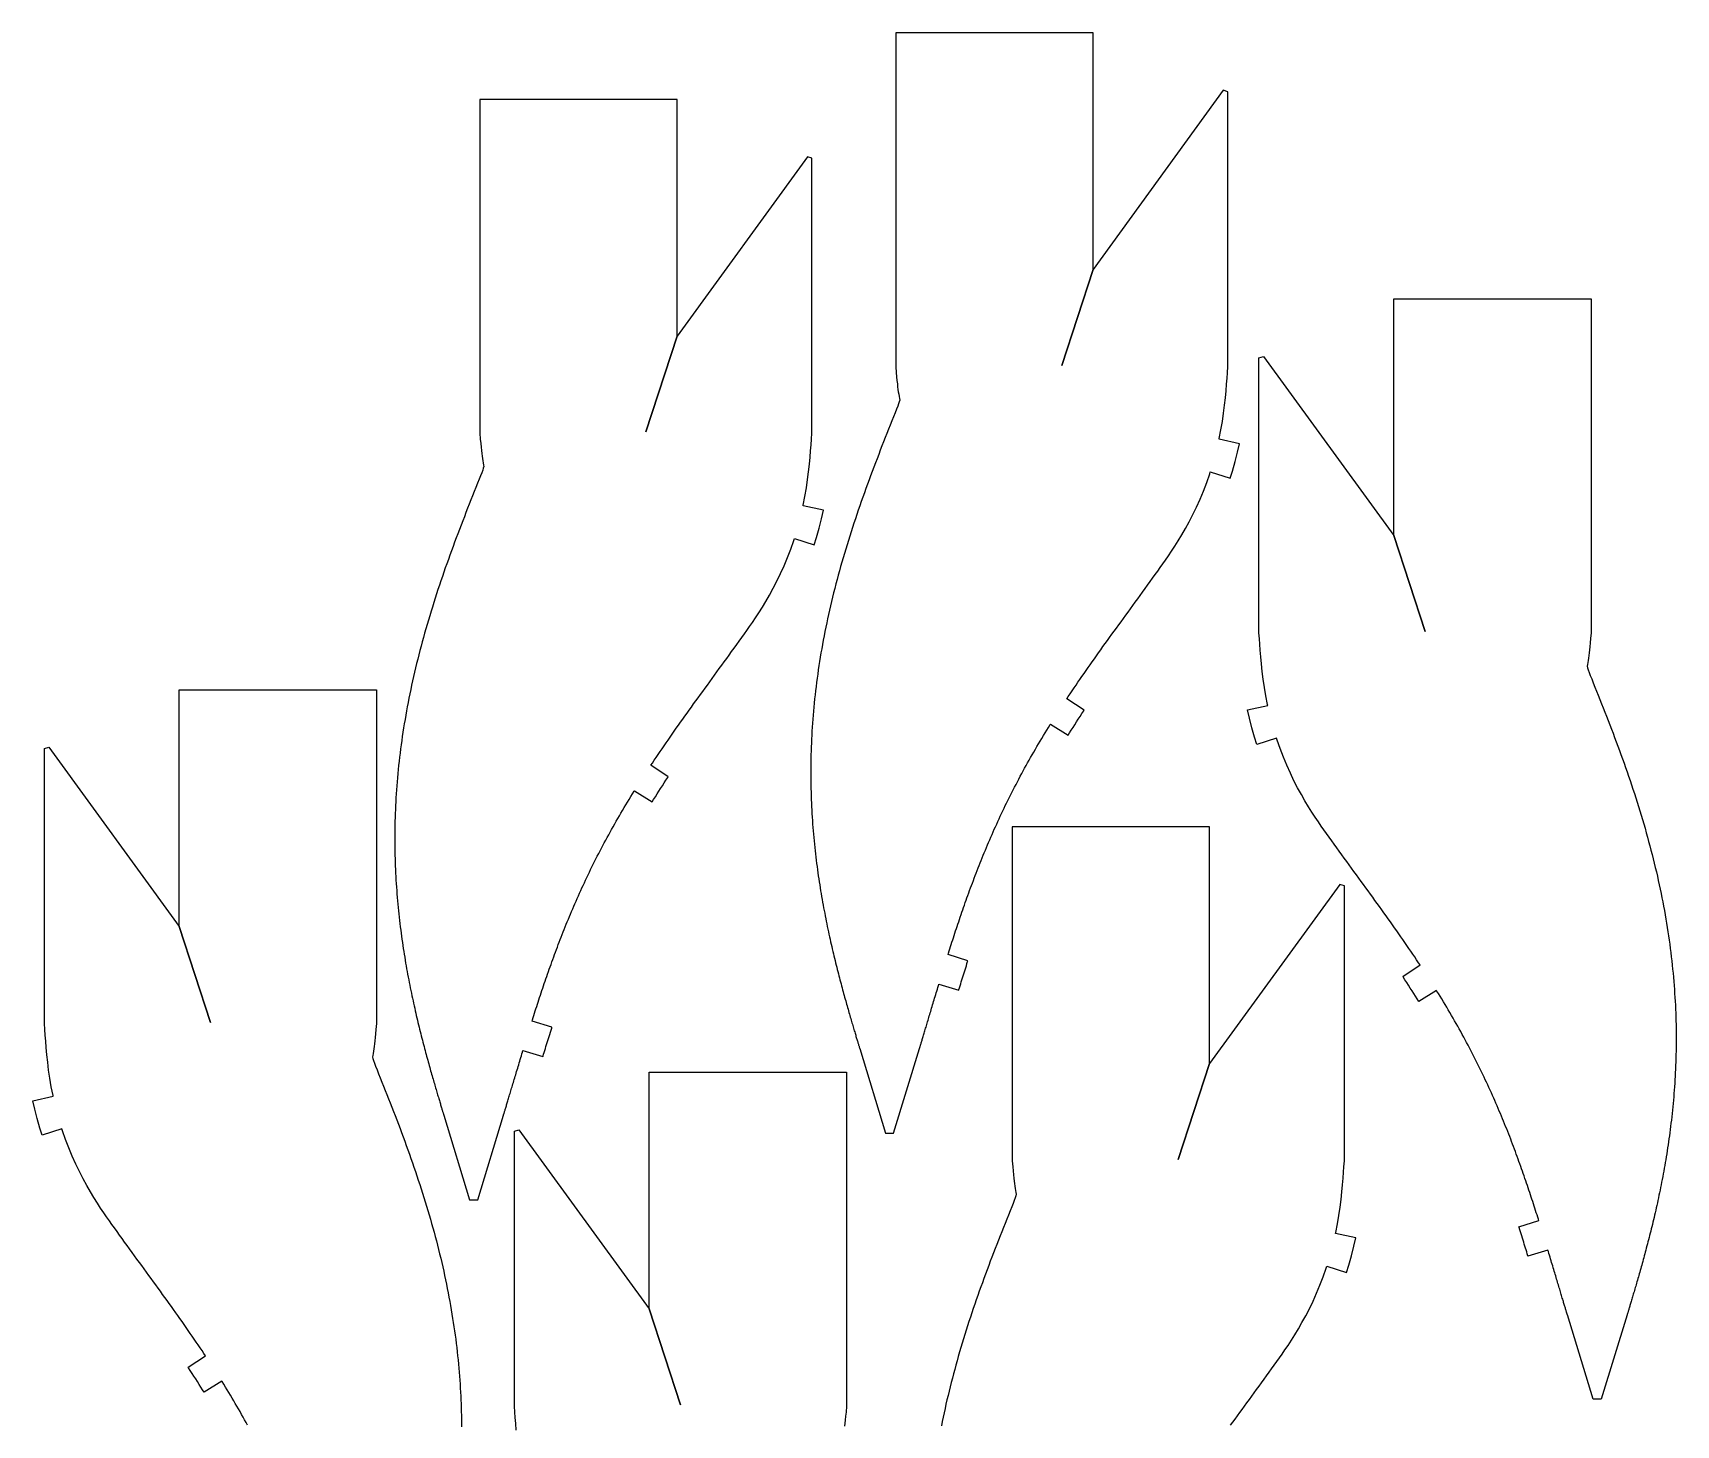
# Model space of a CAD drawing. Header units: millimetres. Extents: x 0 to 502, y 0 to 789.
# Drawn here: x 0 to 502, y 364 to 789 of the extents above; entities that cross this region are included whole.
import ezdxf

# ---------------------------------------------------------------- set-up
doc = ezdxf.new("R2010")
doc.units = ezdxf.units.MM
doc.layers.add('CUT', color=1, linetype='Continuous')

msp = doc.modelspace()

# ---------------------------------------------------------------- linework, layer by layer
at = {"layer": 'CUT'}
for points in [[(263.83, 683.28), (263.94, 682.27), (264.03, 681.36), (264.13, 680.55), (264.23, 679.8), (264.34, 679.09), (264.45, 678.43), (264.58, 677.81), (264.68, 677.35), (264.67, 677.31), (264.53, 676.84), (264.33, 676.22), (264.05, 675.44), (263.71, 674.52), (263.28, 673.44), (262.79, 672.23), (262.28, 670.96), (261.77, 669.69), (261.26, 668.42), (260.76, 667.14), (260.25, 665.86), (259.74, 664.58), (259.24, 663.3), (258.74, 662.01), (258.24, 660.72), (257.74, 659.43), (257.25, 658.13), (256.75, 656.83), (256.26, 655.53), (255.78, 654.23), (255.29, 652.92), (254.81, 651.61), (254.34, 650.3), (253.86, 648.99), (253.4, 647.67), (252.93, 646.36), (252.47, 645.04), (252.02, 643.72), (251.57, 642.4), (251.12, 641.08), (250.68, 639.75), (250.25, 638.43), (249.82, 637.1), (249.4, 635.77), (248.98, 634.44), (248.57, 633.12), (248.17, 631.79), (247.77, 630.46), (247.38, 629.13), (246.99, 627.8), (246.61, 626.46), (246.24, 625.13), (245.88, 623.8), (245.52, 622.48), (245.17, 621.15), (244.83, 619.82), (244.49, 618.49), (244.17, 617.16), (243.85, 615.84), (243.53, 614.52), (243.23, 613.19), (242.93, 611.87), (242.64, 610.55), (242.36, 609.24), (242.09, 607.92), (241.82, 606.61), (241.57, 605.3), (241.32, 603.99), (241.08, 602.69), (240.84, 601.39), (240.62, 600.09), (240.4, 598.79), (240.19, 597.5), (239.99, 596.21), (239.8, 594.93), (239.62, 593.64), (239.44, 592.37), (239.27, 591.09), (239.11, 589.82), (238.96, 588.56), (238.82, 587.3), (238.68, 586.04), (238.55, 584.79), (238.43, 583.54), (238.32, 582.3), (238.21, 581.06), (238.11, 579.83), (238.02, 578.61), (237.94, 577.39), (237.86, 576.17), (237.8, 574.96), (237.73, 573.76), (237.68, 572.56), (237.63, 571.37), (237.59, 570.18), (237.56, 569), (237.53, 567.83), (237.51, 566.66), (237.5, 565.5), (237.49, 564.34), (237.49, 563.19), (237.5, 562.05), (237.51, 560.92), (237.52, 559.79), (237.55, 558.66), (237.58, 557.55), (237.61, 556.44), (237.65, 555.34), (237.7, 554.25), (237.75, 553.16), (237.8, 552.08), (237.86, 551.01), (237.93, 549.94), (238, 548.88), (238.08, 547.83), (238.15, 546.78), (238.24, 545.75), (238.33, 544.72), (238.42, 543.7), (238.52, 542.68), (238.62, 541.67), (238.72, 540.67), (238.83, 539.68), (238.94, 538.7), (239.06, 537.72), (239.17, 536.75), (239.3, 535.78), (239.42, 534.83), (239.55, 533.88), (239.68, 532.94), (239.81, 532.01), (239.95, 531.08), (240.09, 530.17), (240.23, 529.26), (240.37, 528.35), (240.52, 527.46), (240.66, 526.57), (240.81, 525.69), (240.97, 524.82), (241.12, 523.95), (241.27, 523.09), (241.43, 522.24), (241.59, 521.4), (241.75, 520.57), (241.91, 519.74), (242.07, 518.92), (242.23, 518.11), (242.4, 517.3), (242.56, 516.5), (242.73, 515.71), (242.89, 514.93), (243.06, 514.16), (243.23, 513.39), (243.4, 512.63), (243.57, 511.88), (243.74, 511.13), (243.9, 510.39), (244.07, 509.66), (244.24, 508.94), (244.41, 508.22), (244.58, 507.52), (244.75, 506.82), (244.92, 506.12), (245.09, 505.44), (245.26, 504.76), (245.43, 504.09), (245.59, 503.42), (245.76, 502.77), (245.93, 502.12), (246.09, 501.48), (246.26, 500.84), (246.42, 500.22), (246.59, 499.6), (246.75, 498.99), (246.91, 498.38), (247.07, 497.79), (247.23, 497.2), (247.39, 496.62), (247.54, 496.05), (247.7, 495.48), (247.85, 494.92), (248.01, 494.37), (248.16, 493.83), (248.31, 493.3), (248.45, 492.77), (248.6, 492.25), (248.75, 491.74), (248.89, 491.24), (249.03, 490.75), (249.17, 490.26), (249.31, 489.79), (249.44, 489.32), (249.58, 488.85), (249.71, 488.4), (249.84, 487.96), (249.97, 487.52), (250.09, 487.09), (250.22, 486.67), (250.34, 486.26), (250.46, 485.86), (250.57, 485.47), (250.69, 485.08), (250.8, 484.71), (250.91, 484.35), (251.01, 483.99), (251.11, 483.65), (251.22, 483.31), (251.31, 482.98), (251.41, 482.67), (251.5, 482.36), (251.59, 482.07), (251.67, 481.79), (251.76, 481.51), (251.83, 481.25), (251.91, 481.01), (251.98, 480.77), (252.05, 480.54), (252.11, 480.33), (252.17, 480.14), (252.23, 479.95), (252.28, 479.79), (252.33, 479.63), (252.37, 479.5), (252.4, 479.38), (252.43, 479.29), (252.45, 479.22), (260.33, 453.39), (262.81, 453.39), (270.69, 479.22), (270.72, 479.29), (270.74, 479.38), (270.78, 479.5), (270.82, 479.63), (270.87, 479.78), (270.92, 479.95), (270.97, 480.13), (271.03, 480.33), (271.1, 480.54), (271.16, 480.76), (271.24, 481), (271.31, 481.25), (271.39, 481.51), (271.47, 481.78), (271.56, 482.06), (271.65, 482.35), (271.74, 482.66), (271.83, 482.97), (271.93, 483.29), (272.03, 483.62), (272.13, 483.97), (272.24, 484.32), (272.35, 484.68), (272.46, 485.05), (272.57, 485.43), (272.69, 485.81), (272.81, 486.21), (272.93, 486.61), (273.05, 487.03), (273.18, 487.45), (273.31, 487.87), (273.44, 488.31), (273.57, 488.75), (273.7, 489.21), (273.84, 489.66), (273.98, 490.13), (274.12, 490.6), (274.27, 491.09), (274.41, 491.57), (274.56, 492.07), (274.71, 492.57), (274.86, 493.08), (275.02, 493.59), (275.18, 494.11), (275.33, 494.64), (275.49, 495.18), (275.66, 495.72), (275.82, 496.27), (275.99, 496.82), (276.16, 497.38), (276.33, 497.94), (276.5, 498.51), (276.64, 498.96), (282.71, 497.12), (282.75, 497.25), (282.93, 497.83), (283.11, 498.41), (283.29, 499), (283.47, 499.6), (283.65, 500.2), (283.84, 500.81), (284.03, 501.42), (284.22, 502.04), (284.41, 502.66), (284.6, 503.28), (284.8, 503.91), (285, 504.55), (285.2, 505.19), (285.4, 505.83), (285.47, 506.06), (279.41, 507.97), (279.55, 508.39), (279.75, 509.05), (279.96, 509.71), (280.18, 510.38), (280.39, 511.05), (280.61, 511.73), (280.83, 512.41), (281.05, 513.09), (281.27, 513.78), (281.5, 514.48), (281.73, 515.17), (281.96, 515.87), (282.19, 516.58), (282.43, 517.29), (282.67, 518), (282.91, 518.71), (283.15, 519.43), (283.4, 520.15), (283.65, 520.88), (283.9, 521.6), (284.15, 522.34), (284.41, 523.07), (284.67, 523.81), (284.93, 524.55), (285.2, 525.29), (285.47, 526.04), (285.74, 526.79), (286.01, 527.54), (286.29, 528.29), (286.57, 529.05), (286.85, 529.81), (287.14, 530.57), (287.43, 531.33), (287.72, 532.1), (288.01, 532.87), (288.31, 533.64), (288.61, 534.41), (288.92, 535.18), (289.22, 535.96), (289.54, 536.74), (289.85, 537.52), (290.17, 538.3), (290.49, 539.08), (290.82, 539.87), (291.14, 540.66), (291.48, 541.44), (291.81, 542.23), (292.15, 543.03), (292.49, 543.82), (292.84, 544.61), (293.19, 545.41), (293.54, 546.21), (293.9, 547.01), (294.26, 547.81), (294.63, 548.61), (295, 549.41), (295.37, 550.21), (295.75, 551.02), (296.13, 551.83), (296.52, 552.63), (296.9, 553.44), (297.3, 554.25), (297.7, 555.06), (298.1, 555.87), (298.5, 556.69), (298.91, 557.5), (299.33, 558.31), (299.75, 559.13), (300.17, 559.95), (300.6, 560.76), (301.03, 561.58), (301.46, 562.4), (301.9, 563.22), (302.35, 564.04), (302.8, 564.87), (303.25, 565.69), (303.71, 566.52), (304.17, 567.34), (304.64, 568.17), (305.11, 569), (305.59, 569.83), (306.07, 570.66), (306.55, 571.49), (307.04, 572.32), (307.54, 573.16), (308.04, 574), (308.55, 574.83), (309.06, 575.67), (309.57, 576.52), (310.09, 577.36), (310.61, 578.2), (310.67, 578.3), (316.06, 574.93), (316.52, 575.67), (317.05, 576.5), (317.57, 577.34), (318.11, 578.17), (318.65, 579.01), (319.19, 579.85), (319.74, 580.7), (320.3, 581.54), (320.86, 582.39), (320.98, 582.58), (315.69, 586.09), (316.14, 586.76), (316.72, 587.63), (317.3, 588.5), (317.89, 589.38), (318.49, 590.26), (319.09, 591.14), (319.7, 592.02), (320.31, 592.91), (320.93, 593.8), (321.55, 594.7), (322.18, 595.6), (322.81, 596.5), (323.45, 597.41), (324.09, 598.32), (324.74, 599.23), (325.4, 600.15), (326.06, 601.08), (326.72, 602.01), (327.39, 602.94), (328.07, 603.88), (328.75, 604.83), (329.43, 605.78), (330.13, 606.73), (330.82, 607.69), (331.53, 608.66), (332.23, 609.63), (332.95, 610.61), (333.66, 611.6), (334.39, 612.59), (335.11, 613.59), (335.85, 614.6), (336.58, 615.61), (337.33, 616.64), (338.07, 617.66), (338.83, 618.7), (339.58, 619.75), (340.34, 620.8), (341.11, 621.87), (341.88, 622.94), (342.66, 624.02), (343.44, 625.1), (344.22, 626.2), (345.01, 627.31), (345.83, 628.46), (346.72, 629.74), (347.67, 631.16), (348.67, 632.7), (349.72, 634.37), (350.81, 636.17), (351.92, 638.1), (353.05, 640.16), (354.17, 642.35), (355.28, 644.64), (356.36, 647.05), (357.4, 649.55), (358.39, 652.13), (359.31, 654.77), (359.49, 655.36), (365.55, 653.45), (366.24, 655.64), (367.06, 658.53), (367.79, 661.42), (368.36, 663.97), (362.16, 665.35), (362.21, 665.58), (362.73, 668.24), (363.17, 670.83), (363.54, 673.34), (363.84, 675.75), (364.09, 678.04), (364.29, 680.19), (364.45, 682.19), (364.59, 684.02), (364.71, 685.69), (364.85, 687.55), (364.85, 771.51), (363.46, 771.96), (323.68, 717.21), (314.16, 687.9), (323.68, 717.21), (323.68, 789.5), (263.46, 789.5), (263.46, 687.51), (263.61, 685.73), (263.72, 684.43)], [(136.83, 662.96), (136.94, 661.95), (137.03, 661.04), (137.13, 660.23), (137.23, 659.48), (137.34, 658.77), (137.45, 658.11), (137.58, 657.49), (137.68, 657.03), (137.67, 656.99), (137.53, 656.52), (137.33, 655.9), (137.05, 655.12), (136.71, 654.2), (136.28, 653.12), (135.79, 651.91), (135.28, 650.64), (134.77, 649.37), (134.26, 648.1), (133.76, 646.82), (133.25, 645.54), (132.74, 644.26), (132.24, 642.98), (131.74, 641.69), (131.24, 640.4), (130.74, 639.11), (130.25, 637.81), (129.75, 636.51), (129.26, 635.21), (128.78, 633.91), (128.29, 632.6), (127.81, 631.29), (127.34, 629.98), (126.86, 628.67), (126.4, 627.35), (125.93, 626.04), (125.47, 624.72), (125.02, 623.4), (124.57, 622.08), (124.12, 620.76), (123.68, 619.43), (123.25, 618.11), (122.82, 616.78), (122.4, 615.45), (121.98, 614.12), (121.57, 612.8), (121.17, 611.47), (120.77, 610.14), (120.38, 608.81), (119.99, 607.48), (119.61, 606.14), (119.24, 604.81), (118.88, 603.48), (118.52, 602.16), (118.17, 600.83), (117.83, 599.5), (117.49, 598.17), (117.17, 596.84), (116.85, 595.52), (116.53, 594.2), (116.23, 592.87), (115.93, 591.55), (115.64, 590.23), (115.36, 588.92), (115.09, 587.6), (114.82, 586.29), (114.57, 584.98), (114.32, 583.67), (114.08, 582.37), (113.84, 581.07), (113.62, 579.77), (113.4, 578.47), (113.19, 577.18), (112.99, 575.89), (112.8, 574.61), (112.62, 573.32), (112.44, 572.05), (112.27, 570.77), (112.11, 569.5), (111.96, 568.24), (111.82, 566.98), (111.68, 565.72), (111.55, 564.47), (111.43, 563.22), (111.32, 561.98), (111.21, 560.74), (111.11, 559.51), (111.02, 558.29), (110.94, 557.07), (110.86, 555.85), (110.8, 554.64), (110.73, 553.44), (110.68, 552.24), (110.63, 551.05), (110.59, 549.86), (110.56, 548.68), (110.53, 547.51), (110.51, 546.34), (110.5, 545.18), (110.49, 544.02), (110.49, 542.87), (110.5, 541.73), (110.51, 540.6), (110.52, 539.47), (110.55, 538.34), (110.58, 537.23), (110.61, 536.12), (110.65, 535.02), (110.7, 533.93), (110.75, 532.84), (110.8, 531.76), (110.86, 530.69), (110.93, 529.62), (111, 528.56), (111.08, 527.51), (111.15, 526.46), (111.24, 525.43), (111.33, 524.4), (111.42, 523.38), (111.52, 522.36), (111.62, 521.35), (111.72, 520.35), (111.83, 519.36), (111.94, 518.38), (112.06, 517.4), (112.17, 516.43), (112.3, 515.46), (112.42, 514.51), (112.55, 513.56), (112.68, 512.62), (112.81, 511.69), (112.95, 510.76), (113.09, 509.85), (113.23, 508.94), (113.37, 508.03), (113.52, 507.14), (113.66, 506.25), (113.81, 505.37), (113.97, 504.5), (114.12, 503.63), (114.27, 502.77), (114.43, 501.92), (114.59, 501.08), (114.75, 500.25), (114.91, 499.42), (115.07, 498.6), (115.23, 497.79), (115.4, 496.98), (115.56, 496.18), (115.73, 495.39), (115.89, 494.61), (116.06, 493.84), (116.23, 493.07), (116.4, 492.31), (116.57, 491.56), (116.74, 490.81), (116.9, 490.07), (117.07, 489.34), (117.24, 488.62), (117.41, 487.9), (117.58, 487.2), (117.75, 486.5), (117.92, 485.8), (118.09, 485.12), (118.26, 484.44), (118.43, 483.77), (118.59, 483.1), (118.76, 482.45), (118.93, 481.8), (119.09, 481.16), (119.26, 480.52), (119.42, 479.9), (119.59, 479.28), (119.75, 478.67), (119.91, 478.06), (120.07, 477.47), (120.23, 476.88), (120.39, 476.3), (120.54, 475.73), (120.7, 475.16), (120.85, 474.6), (121.01, 474.05), (121.16, 473.51), (121.31, 472.98), (121.45, 472.45), (121.6, 471.93), (121.75, 471.42), (121.89, 470.92), (122.03, 470.43), (122.17, 469.94), (122.31, 469.47), (122.44, 469), (122.58, 468.53), (122.71, 468.08), (122.84, 467.64), (122.97, 467.2), (123.09, 466.77), (123.22, 466.35), (123.34, 465.94), (123.46, 465.54), (123.57, 465.15), (123.69, 464.76), (123.8, 464.39), (123.91, 464.03), (124.01, 463.67), (124.11, 463.33), (124.22, 462.99), (124.31, 462.66), (124.41, 462.35), (124.5, 462.04), (124.59, 461.75), (124.67, 461.47), (124.76, 461.19), (124.83, 460.93), (124.91, 460.69), (124.98, 460.45), (125.05, 460.22), (125.11, 460.01), (125.17, 459.82), (125.23, 459.63), (125.28, 459.47), (125.33, 459.31), (125.37, 459.18), (125.4, 459.06), (125.43, 458.97), (125.45, 458.9), (133.33, 433.07), (135.81, 433.07), (143.69, 458.9), (143.72, 458.97), (143.74, 459.06), (143.78, 459.18), (143.82, 459.31), (143.87, 459.46), (143.92, 459.63), (143.97, 459.81), (144.03, 460.01), (144.1, 460.22), (144.16, 460.44), (144.24, 460.68), (144.31, 460.93), (144.39, 461.19), (144.47, 461.46), (144.56, 461.74), (144.65, 462.03), (144.74, 462.34), (144.83, 462.65), (144.93, 462.97), (145.03, 463.3), (145.13, 463.65), (145.24, 464), (145.35, 464.36), (145.46, 464.73), (145.57, 465.11), (145.69, 465.49), (145.81, 465.89), (145.93, 466.29), (146.05, 466.71), (146.18, 467.13), (146.31, 467.55), (146.44, 467.99), (146.57, 468.43), (146.7, 468.89), (146.84, 469.34), (146.98, 469.81), (147.12, 470.28), (147.27, 470.77), (147.41, 471.25), (147.56, 471.75), (147.71, 472.25), (147.86, 472.76), (148.02, 473.27), (148.18, 473.79), (148.33, 474.32), (148.49, 474.86), (148.66, 475.4), (148.82, 475.95), (148.99, 476.5), (149.16, 477.06), (149.33, 477.62), (149.5, 478.19), (149.64, 478.64), (155.71, 476.8), (155.75, 476.93), (155.93, 477.51), (156.11, 478.09), (156.29, 478.68), (156.47, 479.28), (156.65, 479.88), (156.84, 480.49), (157.03, 481.1), (157.22, 481.72), (157.41, 482.34), (157.6, 482.96), (157.8, 483.59), (158, 484.23), (158.2, 484.87), (158.4, 485.51), (158.47, 485.74), (152.41, 487.65), (152.55, 488.07), (152.75, 488.73), (152.96, 489.39), (153.18, 490.06), (153.39, 490.73), (153.61, 491.41), (153.83, 492.09), (154.05, 492.77), (154.27, 493.46), (154.5, 494.16), (154.73, 494.85), (154.96, 495.55), (155.19, 496.26), (155.43, 496.97), (155.67, 497.68), (155.91, 498.39), (156.15, 499.11), (156.4, 499.83), (156.65, 500.56), (156.9, 501.28), (157.15, 502.02), (157.41, 502.75), (157.67, 503.49), (157.93, 504.23), (158.2, 504.97), (158.47, 505.72), (158.74, 506.47), (159.01, 507.22), (159.29, 507.97), (159.57, 508.73), (159.85, 509.49), (160.14, 510.25), (160.43, 511.01), (160.72, 511.78), (161.01, 512.55), (161.31, 513.32), (161.61, 514.09), (161.92, 514.86), (162.22, 515.64), (162.54, 516.42), (162.85, 517.2), (163.17, 517.98), (163.49, 518.76), (163.82, 519.55), (164.14, 520.34), (164.48, 521.12), (164.81, 521.91), (165.15, 522.71), (165.49, 523.5), (165.84, 524.29), (166.19, 525.09), (166.54, 525.89), (166.9, 526.69), (167.26, 527.49), (167.63, 528.29), (168, 529.09), (168.37, 529.89), (168.75, 530.7), (169.13, 531.51), (169.52, 532.31), (169.9, 533.12), (170.3, 533.93), (170.7, 534.74), (171.1, 535.55), (171.5, 536.37), (171.91, 537.18), (172.33, 537.99), (172.75, 538.81), (173.17, 539.63), (173.6, 540.44), (174.03, 541.26), (174.46, 542.08), (174.9, 542.9), (175.35, 543.72), (175.8, 544.55), (176.25, 545.37), (176.71, 546.2), (177.17, 547.02), (177.64, 547.85), (178.11, 548.68), (178.59, 549.51), (179.07, 550.34), (179.55, 551.17), (180.04, 552), (180.54, 552.84), (181.04, 553.68), (181.55, 554.51), (182.06, 555.35), (182.57, 556.2), (183.09, 557.04), (183.61, 557.88), (183.67, 557.98), (189.06, 554.61), (189.52, 555.35), (190.05, 556.18), (190.57, 557.02), (191.11, 557.85), (191.65, 558.69), (192.19, 559.53), (192.74, 560.38), (193.3, 561.22), (193.86, 562.07), (193.98, 562.26), (188.69, 565.77), (189.14, 566.44), (189.72, 567.31), (190.3, 568.18), (190.89, 569.06), (191.49, 569.94), (192.09, 570.82), (192.7, 571.7), (193.31, 572.59), (193.93, 573.48), (194.55, 574.38), (195.18, 575.28), (195.81, 576.18), (196.45, 577.09), (197.09, 578), (197.74, 578.91), (198.4, 579.83), (199.06, 580.76), (199.72, 581.69), (200.39, 582.62), (201.07, 583.56), (201.75, 584.51), (202.43, 585.46), (203.13, 586.41), (203.82, 587.37), (204.53, 588.34), (205.23, 589.31), (205.95, 590.29), (206.66, 591.28), (207.39, 592.27), (208.11, 593.27), (208.85, 594.28), (209.58, 595.29), (210.33, 596.32), (211.07, 597.34), (211.83, 598.38), (212.58, 599.43), (213.34, 600.48), (214.11, 601.55), (214.88, 602.62), (215.66, 603.7), (216.44, 604.78), (217.22, 605.88), (218.01, 606.99), (218.83, 608.14), (219.72, 609.42), (220.67, 610.84), (221.67, 612.38), (222.72, 614.05), (223.81, 615.85), (224.92, 617.78), (226.05, 619.84), (227.17, 622.03), (228.28, 624.32), (229.36, 626.73), (230.4, 629.23), (231.39, 631.81), (232.31, 634.45), (232.49, 635.04), (238.55, 633.13), (239.24, 635.32), (240.06, 638.21), (240.79, 641.1), (241.36, 643.65), (235.16, 645.03), (235.21, 645.26), (235.73, 647.92), (236.17, 650.51), (236.54, 653.02), (236.84, 655.43), (237.09, 657.72), (237.29, 659.87), (237.45, 661.87), (237.59, 663.7), (237.71, 665.37), (237.85, 667.23), (237.85, 751.19), (236.46, 751.64), (196.68, 696.89), (187.16, 667.58), (196.68, 696.89), (196.68, 769.18), (136.46, 769.18), (136.46, 667.19), (136.61, 665.41), (136.72, 664.11)], [(475.37, 602), (475.26, 600.99), (475.17, 600.08), (475.07, 599.27), (474.97, 598.52), (474.86, 597.81), (474.75, 597.15), (474.62, 596.53), (474.52, 596.07), (474.53, 596.03), (474.67, 595.56), (474.87, 594.94), (475.15, 594.16), (475.49, 593.24), (475.92, 592.16), (476.41, 590.95), (476.92, 589.68), (477.43, 588.41), (477.94, 587.14), (478.44, 585.86), (478.95, 584.58), (479.46, 583.3), (479.96, 582.02), (480.46, 580.73), (480.96, 579.44), (481.46, 578.15), (481.95, 576.85), (482.45, 575.55), (482.94, 574.25), (483.42, 572.95), (483.91, 571.64), (484.39, 570.33), (484.86, 569.02), (485.33, 567.71), (485.8, 566.39), (486.27, 565.08), (486.73, 563.76), (487.18, 562.44), (487.63, 561.12), (488.08, 559.8), (488.51, 558.47), (488.95, 557.15), (489.38, 555.82), (489.8, 554.49), (490.22, 553.16), (490.63, 551.84), (491.03, 550.51), (491.43, 549.18), (491.82, 547.85), (492.21, 546.52), (492.59, 545.18), (492.96, 543.85), (493.32, 542.52), (493.68, 541.2), (494.03, 539.87), (494.37, 538.54), (494.71, 537.21), (495.03, 535.88), (495.35, 534.56), (495.67, 533.24), (495.97, 531.91), (496.27, 530.59), (496.56, 529.27), (496.84, 527.96), (497.11, 526.64), (497.38, 525.33), (497.63, 524.02), (497.88, 522.71), (498.12, 521.41), (498.36, 520.11), (498.58, 518.81), (498.8, 517.51), (499.01, 516.22), (499.21, 514.93), (499.4, 513.65), (499.58, 512.36), (499.76, 511.09), (499.93, 509.81), (500.09, 508.54), (500.24, 507.28), (500.38, 506.02), (500.52, 504.76), (500.65, 503.51), (500.77, 502.26), (500.88, 501.02), (500.99, 499.78), (501.09, 498.55), (501.18, 497.33), (501.26, 496.11), (501.34, 494.89), (501.4, 493.68), (501.47, 492.48), (501.52, 491.28), (501.57, 490.09), (501.61, 488.9), (501.64, 487.72), (501.67, 486.55), (501.69, 485.38), (501.7, 484.22), (501.71, 483.06), (501.71, 481.91), (501.7, 480.77), (501.69, 479.64), (501.67, 478.51), (501.65, 477.38), (501.62, 476.27), (501.59, 475.16), (501.55, 474.06), (501.5, 472.97), (501.45, 471.88), (501.4, 470.8), (501.34, 469.73), (501.27, 468.66), (501.2, 467.6), (501.12, 466.55), (501.04, 465.5), (500.96, 464.47), (500.87, 463.44), (500.78, 462.42), (500.68, 461.4), (500.58, 460.39), (500.48, 459.39), (500.37, 458.4), (500.26, 457.42), (500.14, 456.44), (500.03, 455.47), (499.9, 454.5), (499.78, 453.55), (499.65, 452.6), (499.52, 451.66), (499.39, 450.73), (499.25, 449.8), (499.11, 448.89), (498.97, 447.98), (498.83, 447.07), (498.68, 446.18), (498.54, 445.29), (498.39, 444.41), (498.23, 443.54), (498.08, 442.67), (497.93, 441.81), (497.77, 440.96), (497.61, 440.12), (497.45, 439.29), (497.29, 438.46), (497.13, 437.64), (496.97, 436.83), (496.8, 436.02), (496.64, 435.22), (496.47, 434.43), (496.31, 433.65), (496.14, 432.88), (495.97, 432.11), (495.8, 431.35), (495.63, 430.6), (495.46, 429.85), (495.29, 429.11), (495.13, 428.38), (494.96, 427.66), (494.79, 426.94), (494.62, 426.24), (494.45, 425.54), (494.28, 424.84), (494.11, 424.16), (493.94, 423.48), (493.77, 422.81), (493.61, 422.14), (493.44, 421.49), (493.27, 420.84), (493.11, 420.2), (492.94, 419.56), (492.78, 418.94), (492.61, 418.32), (492.45, 417.71), (492.29, 417.1), (492.13, 416.51), (491.97, 415.92), (491.81, 415.34), (491.66, 414.77), (491.5, 414.2), (491.35, 413.64), (491.19, 413.09), (491.04, 412.55), (490.89, 412.02), (490.74, 411.49), (490.6, 410.97), (490.45, 410.46), (490.31, 409.96), (490.17, 409.47), (490.03, 408.98), (489.89, 408.51), (489.76, 408.04), (489.62, 407.57), (489.49, 407.12), (489.36, 406.68), (489.23, 406.24), (489.11, 405.81), (488.98, 405.39), (488.86, 404.98), (488.74, 404.58), (488.63, 404.19), (488.51, 403.8), (488.4, 403.43), (488.29, 403.07), (488.19, 402.71), (488.08, 402.37), (487.98, 402.03), (487.89, 401.7), (487.79, 401.39), (487.7, 401.08), (487.61, 400.79), (487.53, 400.51), (487.44, 400.23), (487.36, 399.97), (487.29, 399.73), (487.22, 399.49), (487.15, 399.26), (487.09, 399.05), (487.03, 398.86), (486.97, 398.67), (486.92, 398.51), (486.87, 398.35), (486.83, 398.22), (486.8, 398.1), (486.77, 398.01), (486.75, 397.94), (478.87, 372.11), (476.38, 372.11), (468.5, 397.94), (468.48, 398.01), (468.46, 398.1), (468.42, 398.22), (468.38, 398.35), (468.33, 398.5), (468.28, 398.67), (468.23, 398.85), (468.17, 399.05), (468.1, 399.26), (468.03, 399.48), (467.96, 399.72), (467.89, 399.97), (467.81, 400.23), (467.73, 400.5), (467.64, 400.78), (467.55, 401.07), (467.46, 401.38), (467.37, 401.69), (467.27, 402.01), (467.17, 402.34), (467.07, 402.69), (466.96, 403.04), (466.85, 403.4), (466.74, 403.77), (466.63, 404.15), (466.51, 404.53), (466.39, 404.93), (466.27, 405.33), (466.15, 405.75), (466.02, 406.17), (465.89, 406.59), (465.76, 407.03), (465.63, 407.47), (465.49, 407.93), (465.36, 408.38), (465.22, 408.85), (465.08, 409.32), (464.93, 409.81), (464.79, 410.29), (464.64, 410.79), (464.49, 411.29), (464.33, 411.8), (464.18, 412.31), (464.02, 412.83), (463.87, 413.36), (463.7, 413.9), (463.54, 414.44), (463.38, 414.99), (463.21, 415.54), (463.04, 416.1), (462.87, 416.66), (462.7, 417.23), (462.56, 417.68), (456.48, 415.84), (456.45, 415.97), (456.27, 416.55), (456.09, 417.13), (455.91, 417.72), (455.73, 418.32), (455.55, 418.92), (455.36, 419.53), (455.17, 420.14), (454.98, 420.76), (454.79, 421.38), (454.6, 422), (454.4, 422.63), (454.2, 423.27), (454, 423.91), (453.8, 424.55), (453.73, 424.78), (459.79, 426.69), (459.65, 427.11), (459.45, 427.77), (459.24, 428.43), (459.02, 429.1), (458.81, 429.77), (458.59, 430.45), (458.37, 431.13), (458.15, 431.81), (457.93, 432.5), (457.7, 433.2), (457.47, 433.89), (457.24, 434.59), (457.01, 435.3), (456.77, 436.01), (456.53, 436.72), (456.29, 437.43), (456.05, 438.15), (455.8, 438.87), (455.55, 439.6), (455.3, 440.32), (455.04, 441.06), (454.79, 441.79), (454.53, 442.53), (454.27, 443.27), (454, 444.01), (453.73, 444.76), (453.46, 445.51), (453.19, 446.26), (452.91, 447.01), (452.63, 447.77), (452.35, 448.53), (452.06, 449.29), (451.77, 450.05), (451.48, 450.82), (451.19, 451.59), (450.89, 452.36), (450.59, 453.13), (450.28, 453.9), (449.97, 454.68), (449.66, 455.46), (449.35, 456.24), (449.03, 457.02), (448.71, 457.8), (448.38, 458.59), (448.06, 459.38), (447.72, 460.16), (447.39, 460.95), (447.05, 461.75), (446.71, 462.54), (446.36, 463.33), (446.01, 464.13), (445.65, 464.93), (445.3, 465.73), (444.94, 466.53), (444.57, 467.33), (444.2, 468.13), (443.83, 468.93), (443.45, 469.74), (443.07, 470.55), (442.68, 471.35), (442.29, 472.16), (441.9, 472.97), (441.5, 473.78), (441.1, 474.59), (440.7, 475.41), (440.29, 476.22), (439.87, 477.03), (439.45, 477.85), (439.03, 478.67), (438.6, 479.48), (438.17, 480.3), (437.74, 481.12), (437.3, 481.94), (436.85, 482.76), (436.4, 483.59), (435.95, 484.41), (435.49, 485.24), (435.03, 486.06), (434.56, 486.89), (434.09, 487.72), (433.61, 488.55), (433.13, 489.38), (432.65, 490.21), (432.15, 491.04), (431.66, 491.88), (431.16, 492.72), (430.65, 493.55), (430.14, 494.39), (429.63, 495.24), (429.11, 496.08), (428.59, 496.92), (428.53, 497.02), (423.14, 493.65), (422.68, 494.39), (422.15, 495.22), (421.62, 496.06), (421.09, 496.89), (420.55, 497.73), (420.01, 498.57), (419.46, 499.42), (418.9, 500.26), (418.34, 501.11), (418.22, 501.3), (423.51, 504.81), (423.06, 505.48), (422.48, 506.35), (421.9, 507.22), (421.31, 508.1), (420.71, 508.98), (420.11, 509.86), (419.5, 510.74), (418.89, 511.63), (418.27, 512.52), (417.65, 513.42), (417.02, 514.32), (416.39, 515.22), (415.75, 516.13), (415.11, 517.04), (414.46, 517.95), (413.8, 518.87), (413.14, 519.8), (412.48, 520.73), (411.81, 521.66), (411.13, 522.6), (410.45, 523.55), (409.76, 524.5), (409.07, 525.45), (408.38, 526.41), (407.67, 527.38), (406.97, 528.35), (406.25, 529.33), (405.54, 530.32), (404.81, 531.31), (404.09, 532.31), (403.35, 533.32), (402.61, 534.33), (401.87, 535.36), (401.12, 536.38), (400.37, 537.42), (399.62, 538.47), (398.85, 539.52), (398.09, 540.59), (397.31, 541.66), (396.54, 542.74), (395.76, 543.82), (394.98, 544.92), (394.19, 546.03), (393.37, 547.18), (392.48, 548.46), (391.53, 549.88), (390.53, 551.42), (389.48, 553.09), (388.39, 554.89), (387.28, 556.82), (386.15, 558.88), (385.03, 561.07), (383.92, 563.36), (382.84, 565.77), (381.8, 568.27), (380.81, 570.85), (379.89, 573.49), (379.71, 574.08), (373.65, 572.17), (372.96, 574.36), (372.14, 577.25), (371.41, 580.14), (370.84, 582.69), (377.04, 584.07), (376.99, 584.3), (376.47, 586.96), (376.03, 589.55), (375.66, 592.06), (375.36, 594.47), (375.11, 596.76), (374.91, 598.91), (374.75, 600.91), (374.61, 602.74), (374.49, 604.41), (374.35, 606.27), (374.35, 690.23), (375.74, 690.68), (415.52, 635.93), (425.04, 606.62), (415.52, 635.93), (415.52, 708.22), (475.74, 708.22), (475.74, 606.23), (475.59, 604.45), (475.48, 603.15)]]:
    msp.add_lwpolyline(points, close=True, dxfattribs=at)
for points in [[(65.56, 364.21), (65.11, 365.03), (64.65, 365.86), (64.19, 366.68), (63.72, 367.51), (63.25, 368.34), (62.77, 369.17), (62.29, 370), (61.81, 370.83), (61.31, 371.66), (60.82, 372.5), (60.32, 373.34), (59.81, 374.17), (59.3, 375.01), (58.79, 375.86), (58.27, 376.7), (57.75, 377.54), (57.69, 377.64), (52.3, 374.27), (51.84, 375.01), (51.31, 375.84), (50.78, 376.68), (50.25, 377.51), (49.71, 378.35), (49.17, 379.19), (48.62, 380.04), (48.06, 380.88), (47.5, 381.73), (47.38, 381.92), (52.67, 385.43), (52.22, 386.1), (51.64, 386.97), (51.06, 387.84), (50.47, 388.72), (49.87, 389.6), (49.27, 390.48), (48.66, 391.36), (48.05, 392.25), (47.43, 393.14), (46.81, 394.04), (46.18, 394.94), (45.55, 395.84), (44.91, 396.75), (44.27, 397.66), (43.62, 398.57), (42.96, 399.49), (42.3, 400.42), (41.64, 401.35), (40.97, 402.28), (40.29, 403.22), (39.61, 404.17), (38.92, 405.12), (38.23, 406.07), (37.54, 407.03), (36.83, 408), (36.13, 408.97), (35.41, 409.95), (34.7, 410.94), (33.97, 411.93), (33.25, 412.93), (32.51, 413.94), (31.77, 414.95), (31.03, 415.98), (30.28, 417), (29.53, 418.04), (28.78, 419.09), (28.01, 420.14), (27.25, 421.21), (26.47, 422.28), (25.7, 423.36), (24.92, 424.44), (24.14, 425.54), (23.35, 426.65), (22.53, 427.8), (21.64, 429.08), (20.69, 430.5), (19.69, 432.04), (18.64, 433.71), (17.55, 435.51), (16.44, 437.44), (15.31, 439.5), (14.19, 441.69), (13.08, 443.98), (12, 446.39), (10.96, 448.89), (9.97, 451.47), (9.05, 454.11), (8.87, 454.7), (2.81, 452.79), (2.12, 454.98), (1.3, 457.87), (0.57, 460.76), (0, 463.31), (6.2, 464.69), (6.15, 464.92), (5.63, 467.58), (5.19, 470.17), (4.82, 472.68), (4.52, 475.09), (4.27, 477.38), (4.07, 479.53), (3.91, 481.53), (3.77, 483.36), (3.65, 485.03), (3.51, 486.89), (3.51, 570.85), (4.9, 571.3), (44.68, 516.55), (54.2, 487.24), (44.68, 516.55), (44.68, 588.84), (104.9, 588.84), (104.9, 486.85), (104.75, 485.07), (104.64, 483.77), (104.53, 482.62), (104.42, 481.61), (104.33, 480.7), (104.23, 479.89), (104.13, 479.14), (104.02, 478.43), (103.91, 477.77), (103.78, 477.15), (103.68, 476.69), (103.69, 476.65), (103.83, 476.18), (104.03, 475.56), (104.31, 474.78), (104.65, 473.86), (105.08, 472.78), (105.57, 471.57), (106.08, 470.3), (106.59, 469.03), (107.1, 467.76), (107.6, 466.48), (108.11, 465.2), (108.62, 463.92), (109.12, 462.64), (109.62, 461.35), (110.12, 460.06), (110.62, 458.77), (111.11, 457.47), (111.61, 456.17), (112.1, 454.87), (112.58, 453.57), (113.07, 452.26), (113.55, 450.95), (114.02, 449.64), (114.49, 448.33), (114.96, 447.01), (115.43, 445.7), (115.89, 444.38), (116.34, 443.06), (116.79, 441.74), (117.24, 440.42), (117.67, 439.09), (118.11, 437.77), (118.54, 436.44), (118.96, 435.11), (119.38, 433.78), (119.79, 432.46), (120.19, 431.13), (120.59, 429.8), (120.98, 428.47), (121.37, 427.14), (121.75, 425.8), (122.12, 424.47), (122.48, 423.14), (122.84, 421.82), (123.19, 420.49), (123.53, 419.16), (123.87, 417.83), (124.19, 416.5), (124.51, 415.18), (124.83, 413.86), (125.13, 412.53), (125.43, 411.21), (125.72, 409.89), (126, 408.58), (126.27, 407.26), (126.54, 405.95), (126.79, 404.64), (127.04, 403.33), (127.28, 402.03), (127.52, 400.73), (127.74, 399.43), (127.96, 398.13), (128.17, 396.84), (128.37, 395.55), (128.56, 394.27), (128.74, 392.98), (128.92, 391.71), (129.09, 390.43), (129.25, 389.16), (129.4, 387.9), (129.54, 386.64), (129.68, 385.38), (129.81, 384.13), (129.93, 382.88), (130.04, 381.64), (130.15, 380.4), (130.25, 379.17), (130.34, 377.95), (130.42, 376.73), (130.5, 375.51), (130.56, 374.3), (130.63, 373.1), (130.68, 371.9), (130.73, 370.71), (130.77, 369.52), (130.8, 368.34), (130.83, 367.17), (130.85, 366), (130.86, 364.84), (130.87, 363.68)], [(365.69, 364.16), (366.38, 365.12), (367.09, 366.09), (367.79, 367.06), (368.51, 368.04), (369.22, 369.03), (369.95, 370.02), (370.67, 371.02), (371.41, 372.03), (372.14, 373.04), (372.89, 374.07), (373.63, 375.09), (374.39, 376.13), (375.14, 377.18), (375.9, 378.23), (376.67, 379.3), (377.44, 380.37), (378.22, 381.45), (379, 382.53), (379.78, 383.63), (380.57, 384.74), (381.39, 385.89), (382.28, 387.17), (383.23, 388.59), (384.23, 390.13), (385.28, 391.8), (386.37, 393.6), (387.48, 395.53), (388.61, 397.59), (389.73, 399.78), (390.84, 402.07), (391.92, 404.48), (392.96, 406.98), (393.95, 409.56), (394.87, 412.2), (395.05, 412.79), (401.11, 410.88), (401.8, 413.07), (402.62, 415.96), (403.35, 418.85), (403.92, 421.4), (397.72, 422.78), (397.77, 423.01), (398.29, 425.67), (398.73, 428.26), (399.1, 430.77), (399.4, 433.18), (399.65, 435.47), (399.85, 437.62), (400.01, 439.62), (400.15, 441.45), (400.27, 443.12), (400.41, 444.98), (400.41, 528.94), (399.02, 529.39), (359.24, 474.64), (349.72, 445.33), (359.24, 474.64), (359.24, 546.93), (299.02, 546.93), (299.02, 444.94), (299.17, 443.16), (299.28, 441.86), (299.39, 440.71), (299.5, 439.7), (299.59, 438.79), (299.69, 437.98), (299.79, 437.23), (299.9, 436.52), (300.01, 435.86), (300.14, 435.24), (300.24, 434.78), (300.23, 434.74), (300.09, 434.27), (299.89, 433.65), (299.61, 432.87), (299.27, 431.95), (298.84, 430.87), (298.35, 429.66), (297.84, 428.39), (297.33, 427.12), (296.82, 425.85), (296.32, 424.57), (295.81, 423.29), (295.3, 422.01), (294.8, 420.73), (294.3, 419.44), (293.8, 418.15), (293.3, 416.86), (292.81, 415.56), (292.31, 414.26), (291.82, 412.96), (291.34, 411.66), (290.85, 410.35), (290.37, 409.04), (289.9, 407.73), (289.42, 406.42), (288.96, 405.1), (288.49, 403.79), (288.03, 402.47), (287.58, 401.15), (287.13, 399.83), (286.68, 398.51), (286.24, 397.18), (285.81, 395.86), (285.38, 394.53), (284.96, 393.2), (284.54, 391.87), (284.13, 390.55), (283.73, 389.22), (283.33, 387.89), (282.94, 386.56), (282.55, 385.23), (282.17, 383.89), (281.8, 382.56), (281.44, 381.23), (281.08, 379.91), (280.73, 378.58), (280.39, 377.25), (280.05, 375.92), (279.73, 374.59), (279.41, 373.27), (279.09, 371.95), (278.79, 370.62), (278.49, 369.3), (278.2, 367.98), (277.92, 366.67), (277.65, 365.35), (277.38, 364.04)], [(147.58, 362.69), (147.42, 364.69), (147.28, 366.52), (147.16, 368.19), (147.02, 370.05), (147.02, 454.01), (148.41, 454.46), (188.19, 399.71), (197.71, 370.4), (188.19, 399.71), (188.19, 472), (248.41, 472), (248.41, 370.01), (248.26, 368.23), (248.15, 366.93), (248.04, 365.78), (247.93, 364.77), (247.84, 363.86)]]:
    msp.add_lwpolyline(points, dxfattribs=at)

doc.saveas('drawing.dxf')
